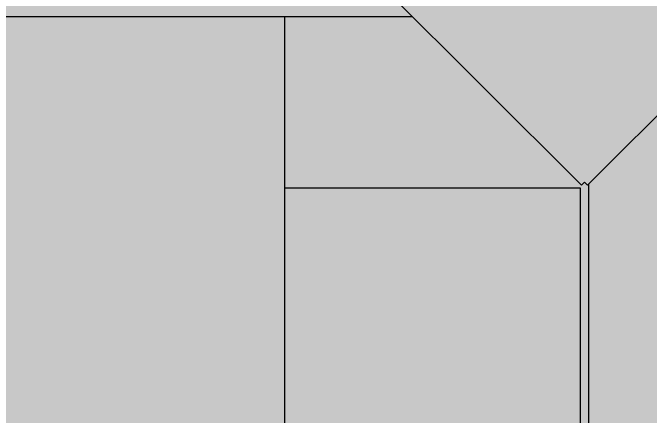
# Model space of a CAD drawing. Header units: metres. Extents: x -331 to 2982, y 362 to 2539.
# Drawn here: x 770.247 to 771.715, y 581.861 to 582.791 of the extents above; entities that cross this region are included whole.
import ezdxf

# ---------------------------------------------------------------- set-up
doc = ezdxf.new("R2010")
doc.units = ezdxf.units.M
doc.layers.add('_salas', color=251, linetype='Continuous', plot=False)
for name, color, linetype in [('ALV', 251, 'Continuous'), ('Est', 251, 'Continuous'), ('Mob', 251, 'Continuous')]:
    doc.layers.add(name, color=color, linetype=linetype)

# ---------------------------------------------------------------- blocks, each defined once
blk = doc.blocks.new('XR_BL2_SUBSOLO_REV09$0$PIA')
at = {"layer": 'Mob'}
for p, q in [((0, 0), (2.2944, 0)), ((2.2744, 0), (2.2744, -0.68)), ((2.2744, -0.68), (0.02, -0.68))]:
    blk.add_line(p, q, dxfattribs=at)
blk = doc.blocks.new('XR_BL2_AND_MON-REV15$0$P_M')
at = {"layer": 'Est'}
blk.add_lwpolyline([(0.4596, -0.4313), (0.4525, -0.4243), (0.4596, -0.4172), (0.0071, 0.0354), (0, 0.0283), (-0.0071, 0.0354), (-0.4596, -0.4172), (-0.4525, -0.4243), (-0.4596, -0.4313), (-0.0071, -0.8839), (0, -0.8768), (0.0071, -0.8839)], close=True, dxfattribs=at)

msp = doc.modelspace()

# ---------------------------------------------------------------- hatches: boundary and pattern name
at = {"layer": '_salas', "transparency": 33554559}
h = msp.add_hatch(color=256, dxfattribs=at)
h.dxf.hatch_style = 1
h.paths.add_polyline_path([(790.3136, 581.6821), (777.9736, 581.6821), (777.9736, 582.9219), (765.5728, 582.9219), (765.4186, 583.0762), (765.4186, 583.2769), (765.1986, 583.2769), (765.1986, 582.397), (765.2286, 582.397), (765.2186, 569.902), (771.7136, 570.3669), (771.7136, 574.1819), (790.3136, 574.1819)])
h.paths.add_polyline_path([(777.8935, 566.552), (771.7136, 566.552), (771.7136, 570.3669), (765.2186, 569.902), (765.2086, 557.427), (765.2785, 557.427), (765.2785, 557.5376), (765.5735, 557.8325), (777.8936, 557.8325)])

# ---------------------------------------------------------------- linework, layer by layer
at = {"layer": 'ALV', "color": 251}
for p, q in [((765.5696, 582.7819), (771.1673, 582.7819)), ((770.8736, 582.3873), (770.8736, 582.7819)), ((771.5736, 580.113), (771.5736, 582.3961))]:
    msp.add_line(p, q, dxfattribs=at)

# ---------------------------------------------------------------- block references
at = {"layer": 'Est', "color": 251, "rotation": 90}
msp.add_blockref('XR_BL2_AND_MON-REV15$0$P_M', (771.1391, 582.8525), dxfattribs=at)
at = {"layer": 'Mob', "color": 251, "rotation": 90}
msp.add_blockref('XR_BL2_SUBSOLO_REV09$0$PIA', (770.8736, 580.113), dxfattribs=at)

doc.saveas('drawing.dxf')
